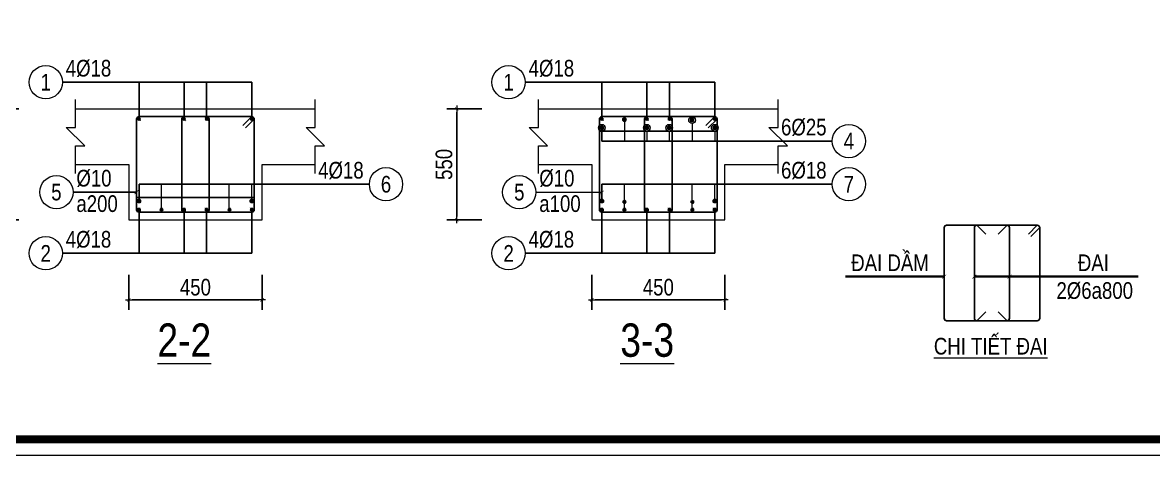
# Model space of a CAD drawing. Header units: millimetres. Extents: x 397144 to 10081729, y 99180 to 1327802.
# Drawn here: x 4912854 to 4923037, y 680550 to 684445 of the extents above; entities that cross this region are included whole.
import ezdxf
from ezdxf.enums import TextEntityAlignment as Align

# ---------------------------------------------------------------- set-up
doc = ezdxf.new("R2010")
doc.units = ezdxf.units.MM
doc.header["$PDSIZE"] = -10
doc.layers.get('0').update_dxf_attribs({"linetype": 'CONTINUOUS'})
doc.layers.get('Defpoints').update_dxf_attribs({"color": 12, "linetype": 'CONTINUOUS'})
for name, color, linetype, lineweight in [('kata_dim', 8, 'CONTINUOUS', 13), ('kata_net manh', 8, 'CONTINUOUS', 5), ('kata_net thay', 4, 'CONTINUOUS', 20), ('kata_text', 7, 'CONTINUOUS', 20), ('kata_thep chu', 1, 'CONTINUOUS', 35), ('kata_thep dai', 220, 'CONTINUOUS', 25)]:
    doc.layers.add(name, color=color, linetype=linetype, lineweight=lineweight)
doc.styles.add('kata_text', font='arial.ttf', dxfattribs={"width": 0.8})
doc.styles.add('Star-HelCon', font='VHELVCN_0.TTF')
doc.dimstyles.new('kata_dim_30', dxfattribs={"dimscale": 60, "dimtxt": 2.5, "dimasz": 0.5, "dimexe": 1.5, "dimexo": 2.5, "dimtad": 1, "dimdec": 0, "dimlfac": 0.5, "dimzin": 0, "dimdsep": 46, "dimtxsty": 'kata_text', "dimblk": 'kata_block_ArchTick', "dimcen": 0.09, "dimdle": 1.2, "dimclrd": 8, "dimclre": 8, "dimclrt": 3, "dimadec": 0, "dimazin": 0, "dimtfac": 1, "dimtdec": 0, "dimtix": 1, "dimtofl": 0, "dimtmove": 0, "dimatfit": 3, "dimfxl": 3.75, "dimfxlon": 1, "dimtolj": 1, "dimtzin": 0, "dimarcsym": 0})
doc.dimstyles.new('kata_dim_70', dxfattribs={"dimscale": 70, "dimtxt": 2.15, "dimasz": 0.5, "dimexe": 1, "dimexo": 2, "dimtad": 1, "dimdec": 0, "dimrnd": 5, "dimzin": 0, "dimdsep": 46, "dimtxsty": 'Star-HelCon', "dimblk": 'kata_block_ArchTick', "dimcen": 0.09, "dimdle": 1.2, "dimclrd": 8, "dimclre": 8, "dimclrt": 3, "dimadec": 0, "dimazin": 0, "dimtfac": 1, "dimtdec": 0, "dimtix": 1, "dimtmove": 2, "dimatfit": 3, "dimfxl": 3.75, "dimfxlon": 1, "dimtolj": 1, "dimtzin": 0, "dimarcsym": 0})

# ---------------------------------------------------------------- blocks, each defined once
blk = doc.blocks.new('CHG_XX_Khung ten')
blk.add_lwpolyline([(15, 579), (826, 579), (826, 15), (15, 15)], close=True)
at = {"color": 4, "linetype": 'Continuous', "const_width": 1}
blk.add_lwpolyline([(17, 577), (824, 577), (824, 17), (17, 17)], close=True, dxfattribs=at)
blk = doc.blocks.new('kata_block_ArchTick')
at = {"color": 8}
blk.add_line((1, 0), (-1, 0), dxfattribs=at)
at = {"color": 8, "const_width": 0.15}
blk.add_lwpolyline([(-0.5, -0.5), (0.5, 0.5)], dxfattribs=at)
blk = doc.blocks.new('*D150')
at = {"layer": 'Defpoints', "color": 0, "transparency": 16777216}
for p in [(4917979, 682669), (4919179, 682669), (4919179, 681949)]:
    blk.add_point(p, dxfattribs=at)
at = {"layer": 'kata_dim', "color": 8, "lineweight": -2, "transparency": 16777216}
for p, q in [((4917979, 682174), (4917979, 681859)), ((4919179, 682174), (4919179, 681859)), ((4918009, 681949), (4919149, 681949))]:
    blk.add_line(p, q, dxfattribs=at)
at = {"layer": 'kata_dim', "color": 8, "lineweight": -2, "transparency": 16777216, "xscale": 30, "yscale": 30, "zscale": 30, "rotation": 180}
blk.add_blockref('kata_block_ArchTick', (4917979, 681949), dxfattribs=at)
at = {"layer": 'kata_dim', "color": 8, "lineweight": -2, "transparency": 16777216, "xscale": 30, "yscale": 30, "zscale": 30}
blk.add_blockref('kata_block_ArchTick', (4919179, 681949), dxfattribs=at)
at = {"layer": 'kata_dim', "color": 3, "transparency": 16777216, "insert": (4918579, 682063), "char_height": 150, "attachment_point": 5, "style": 'kata_text'}
blk.add_mtext('\\A1;450', dxfattribs=at)
blk = doc.blocks.new('kata_block_TD')
at = {"color": 6, "linetype": 'ByBlock', "lineweight": -2, "style": 'kata_text', "width": 0.8}
blk.add_attdef('SECTDET2', text='', height=5, dxfattribs=at).set_placement((0, 7.97), align=Align.CENTER)
at = {"color": 0, "linetype": 'ByBlock', "lineweight": -2, "style": 'kata_text', "width": 0.8}
blk.add_attdef('SECTDET1', text='', height=5, dxfattribs=at).set_placement((0, 1.47), align=Align.CENTER)
at = {"color": 3, "lineweight": 25, "style": 'kata_text', "width": 0.8}
blk.add_attdef('SSCALE', text='', height=2.5, dxfattribs=at).set_placement((0, -4), align=Align.CENTER)
blk = doc.blocks.new('*D151')
at = {"layer": 'Defpoints', "color": 0, "transparency": 16777216}
for p in [(4916763, 683669), (4917979, 683669), (4917979, 682669)]:
    blk.add_point(p, dxfattribs=at)
at = {"layer": 'kata_dim', "color": 8, "lineweight": -2, "transparency": 16777216}
for p, q in [((4916988, 683669), (4916673, 683669)), ((4916763, 682699), (4916763, 683639)), ((4916988, 682669), (4916673, 682669))]:
    blk.add_line(p, q, dxfattribs=at)
at = {"layer": 'kata_dim', "color": 8, "lineweight": -2, "transparency": 16777216, "xscale": 30, "yscale": 30, "zscale": 30}
for p, rotation in [((4916763, 683669), 90), ((4916763, 682669), 270)]:
    blk.add_blockref('kata_block_ArchTick', p, dxfattribs=dict(at, rotation=rotation))
at = {"layer": 'kata_dim', "color": 3, "transparency": 16777216, "insert": (4916649, 683169), "char_height": 150, "attachment_point": 5, "rotation": 90, "style": 'kata_text'}
blk.add_mtext('\\A1;550', dxfattribs=at)
blk = doc.blocks.new('kata_block_THEP')
at = {"layer": 'kata_thep chu', "color": 0}
for p, q in [((-0.5, 0), (0.5, 0)), ((-0.35, 0.35), (0.35, -0.35)), ((0.35, 0.35), (-0.35, -0.35)), ((0, 0.5), (0, -0.5))]:
    blk.add_line(p, q, dxfattribs=at)
at = {"layer": 'kata_thep chu', "color": 0, "const_width": 0.0833}
blk.add_lwpolyline([(-0.5, 0, 1), (0.5, 0, 1), (-0.5, 0, 1)], format="xyb", dxfattribs=at)
blk = doc.blocks.new('*U12')
blk.add_circle((-2.5, 0), 2.5)
at = {"layer": 'kata_text', "color": 3, "style": 'kata_text', "width": 0.8}
blk.add_attdef('DK1', (0.5, 0.85), '', height=2.5, dxfattribs=at)
at = {"layer": 'kata_text', "color": 7, "style": 'kata_text', "width": 0.8}
blk.add_attdef('SH2', text='', height=2.5, dxfattribs=at).set_placement((-2.5, 0), align=Align.MIDDLE)
blk = doc.blocks.new('*U11')
blk.add_circle((2.5, 0), 2.5)
at = {"layer": 'kata_text', "color": 3, "style": 'kata_text', "width": 0.8}
blk.add_attdef('DK2', text='', height=2.5, dxfattribs=at).set_placement((-0.85, 0.85), align=Align.RIGHT)
at = {"layer": 'kata_text', "color": 7, "style": 'kata_text', "width": 0.8}
blk.add_attdef('SH3', text='', height=2.5, dxfattribs=at).set_placement((2.5, 0), align=Align.MIDDLE)
blk = doc.blocks.new('*U13')
blk.add_circle((-2.5, 0), 2.5)
at = {"layer": 'kata_text', "color": 3, "style": 'kata_text', "width": 0.8}
for tag, p in [('DK1', (0.5, 0.85)), ('KC1', (0.5, -2.97))]:
    blk.add_attdef(tag, p, '', height=2.5, dxfattribs=at)
at = {"layer": 'kata_text', "color": 7, "style": 'kata_text', "width": 0.8}
blk.add_attdef('SH2', text='', height=2.5, dxfattribs=at).set_placement((-2.5, 0), align=Align.MIDDLE)
blk = doc.blocks.new('*D148')
at = {"layer": 'Defpoints', "color": 0, "transparency": 16777216}
for p in [(4913810, 682669), (4915010, 682669), (4915010, 681949)]:
    blk.add_point(p, dxfattribs=at)
at = {"layer": 'kata_dim', "color": 8, "lineweight": -2, "transparency": 16777216}
for p, q in [((4913810, 682174), (4913810, 681859)), ((4915010, 682174), (4915010, 681859)), ((4913840, 681949), (4914980, 681949))]:
    blk.add_line(p, q, dxfattribs=at)
at = {"layer": 'kata_dim', "color": 8, "lineweight": -2, "transparency": 16777216, "xscale": 30, "yscale": 30, "zscale": 30, "rotation": 180}
blk.add_blockref('kata_block_ArchTick', (4913810, 681949), dxfattribs=at)
at = {"layer": 'kata_dim', "color": 8, "lineweight": -2, "transparency": 16777216, "xscale": 30, "yscale": 30, "zscale": 30}
blk.add_blockref('kata_block_ArchTick', (4915010, 681949), dxfattribs=at)
at = {"layer": 'kata_dim', "color": 3, "transparency": 16777216, "insert": (4914410, 682063), "char_height": 150, "attachment_point": 5, "style": 'kata_text'}
blk.add_mtext('\\A1;450', dxfattribs=at)
blk = doc.blocks.new('*D149')
at = {"layer": 'Defpoints', "color": 0, "transparency": 16777216}
for p in [(4912594, 683669), (4913810, 683669), (4913810, 682669)]:
    blk.add_point(p, dxfattribs=at)
at = {"layer": 'kata_dim', "color": 8, "lineweight": -2, "transparency": 16777216}
for p, q in [((4912819, 683669), (4912504, 683669)), ((4912594, 682699), (4912594, 683639)), ((4912819, 682669), (4912504, 682669))]:
    blk.add_line(p, q, dxfattribs=at)
at = {"layer": 'kata_dim', "color": 8, "lineweight": -2, "transparency": 16777216, "xscale": 30, "yscale": 30, "zscale": 30}
for p, rotation in [((4912594, 683669), 90), ((4912594, 682669), 270)]:
    blk.add_blockref('kata_block_ArchTick', p, dxfattribs=dict(at, rotation=rotation))
at = {"layer": 'kata_dim', "color": 3, "transparency": 16777216, "insert": (4912480, 683169), "char_height": 150, "attachment_point": 5, "rotation": 90, "style": 'kata_text'}
blk.add_mtext('\\A1;550', dxfattribs=at)
blk = doc.blocks.new('ct dai')
at = {"layer": 'kata_thep dai'}
for points in [[(3878223, -233111), (3878303, -233031, -0.414214), (3878325, -233053), (3878325, -233869, -0.414214), (3878303, -233891), (3877487, -233891, -0.414214), (3877465, -233869), (3877465, -233053, -0.414214), (3877487, -233031), (3878303, -233031, -0.414214), (3878325, -233053), (3878245, -233133)], [(3877839, -233811), (3877759, -233891), (3877759, -233891, -0.414214), (3877737, -233869), (3877737, -233053, -0.414214), (3877759, -233031), (3877759, -233031), (3877839, -233111)], [(3878031, -233031), (3878031, -233031, -0.414214), (3878053, -233053), (3878053, -233869, -0.414214), (3878031, -233891), (3878031, -233891), (3877951, -233811)], [(3877951, -233111), (3878031, -233031), (3878031, -233031, -0.414214), (3878053, -233053), (3878053, -233053)]]:
    blk.add_lwpolyline(points, format="xyb", dxfattribs=at)
at = {"layer": 'kata_text', "color": 3, "style": 'kata_text', "width": 0.8}
for s, p in [('ĐAI DẦM', (3876628, -233444)), ('ĐAI', (3878669, -233444)), ('2%%C6a800', (3878476, -233694))]:
    blk.add_text(s, height=150, dxfattribs=at).set_placement(p)
at = {"layer": 'kata_text', "style": 'kata_text', "width": 0.8}
blk.add_text('%%UCHI TIẾT ĐAI', height=150, dxfattribs=at).set_placement((3877372, -234195))
at = {"layer": 'kata_net manh'}
for points in [[(3877465, -233494), (3876577, -233494)], [(3877737, -233494), (3878896, -233494)], [(3878053, -233494), (3879212, -233494)]]:
    blk.add_leader(points, dimstyle='kata_dim_70', override={"dimasz": 0.5, "dimldrblk": 'ArchTick'}, dxfattribs=at)

msp = doc.modelspace()

# ---------------------------------------------------------------- block references
at = {"layer": 'kata_net thay', "xscale": 72.589395827735, "yscale": 72.589395827735, "zscale": 72.589395827735}
msp.add_blockref('CHG_XX_Khung ten', (4906481.36832, 679461.165), dxfattribs=at)

# ---------------------------------------------------------------- next in the draw order: linework, layer by layer
at = {"layer": 'kata_dim', "ltscale": 0.8}
for p, q in [((4914104.86245, 682761.16972), (4914104.86245, 682990.61278)), ((4914713.86245, 682761.16972), (4914713.86245, 682990.61278)), ((4914917.86245, 682839.16972), (4914917.86245, 682990.61278)), ((4918273.6216, 682761.16972), (4918273.6216, 682990.61278)), ((4918882.6216, 682761.16972), (4918882.6216, 682990.61278)), ((4919086.6216, 682839.16972), (4919086.6216, 682990.61278))]:
    msp.add_line(p, q, dxfattribs=at)
at = {"layer": 'kata_dim'}
for points in [[(4913329.86245, 683085.83639), (4913329.86245, 683335.83639), (4913413.19578, 683335.83639), (4913246.52911, 683502.50305), (4913329.86245, 683502.50305), (4913329.86245, 683752.50305)], [(4915489.86245, 683085.83639), (4915489.86245, 683335.83639), (4915573.19578, 683335.83639), (4915406.52911, 683502.50305), (4915489.86245, 683502.50305), (4915489.86245, 683752.50305)], [(4917498.6216, 683085.83639), (4917498.6216, 683335.83639), (4917581.95493, 683335.83639), (4917415.28826, 683502.50305), (4917498.6216, 683502.50305), (4917498.6216, 683752.50305)], [(4919658.6216, 683085.83639), (4919658.6216, 683335.83639), (4919741.95493, 683335.83639), (4919575.28826, 683502.50305), (4919658.6216, 683502.50305), (4919658.6216, 683752.50305)]]:
    msp.add_lwpolyline(points, dxfattribs=at)
at = {"layer": 'kata_net manh'}
for p, q in [((4918273.6216, 683572.55307), (4918273.6216, 683379.16972)), ((4918882.6216, 683537.94357), (4918882.6216, 683379.16972)), ((4918070.6216, 683469.16972), (4918070.6216, 683379.16972)), ((4918475.48982, 683469.16972), (4918475.48982, 683379.16972)), ((4918676.51682, 683469.16972), (4918676.51682, 683379.16972)), ((4919086.6216, 683469.16972), (4919086.6216, 683379.16972))]:
    msp.add_line(p, q, dxfattribs=at)
for centre in [(4918070.6216, 683499.16972), (4918475.48982, 683499.16972), (4918676.51682, 683499.16972), (4918882.6216, 683567.94357), (4919086.6216, 683499.16972)]:
    msp.add_circle(centre, 30, dxfattribs=at)
at = {"layer": 'kata_net thay'}
for p, q in [((4913329.86245, 683669.16972), (4915489.86245, 683669.16972)), ((4917498.6216, 683669.16972), (4919658.6216, 683669.16972))]:
    msp.add_line(p, q, dxfattribs=at)
for points in [[(4913329.86245, 683169.16972), (4913809.86245, 683169.16972), (4913809.86245, 682669.16972), (4915009.86245, 682669.16972), (4915009.86245, 683169.16972), (4915489.86245, 683169.16972)], [(4917498.6216, 683169.16972), (4917978.6216, 683169.16972), (4917978.6216, 682669.16972), (4919178.6216, 682669.16972), (4919178.6216, 683169.16972), (4919658.6216, 683169.16972)]]:
    msp.add_lwpolyline(points, dxfattribs=at)
at = {"layer": 'kata_thep dai'}
for p, q in [((4918048.6216, 683467.95357), (4919108.6216, 683467.95357)), ((4913879.86245, 682870.38587), (4914939.86245, 682870.38587))]:
    msp.add_line(p, q, dxfattribs=at)
for points in [[(4914837.86245, 683519.16972), (4914917.86245, 683599.16972, -0.414213562), (4914939.86245, 683577.16972), (4914939.86245, 682761.16972, -0.414213562), (4914917.86245, 682739.16972), (4913901.86245, 682739.16972, -0.414213562), (4913879.86245, 682761.16972), (4913879.86245, 683577.16972, -0.414213562), (4913901.86245, 683599.16972), (4914917.86245, 683599.16972, -0.414213562), (4914939.86245, 683577.16972), (4914859.86245, 683497.16972)], [(4914511.36245, 683599.16972), (4914511.36245, 683599.16972, -0.414213562), (4914533.36245, 683577.16972), (4914533.36245, 682761.16972, -0.414213562), (4914511.36245, 682739.16972), (4914308.36245, 682739.16972, -0.414213562), (4914286.36245, 682761.16972), (4914286.36245, 683577.16972, -0.414213562), (4914308.36245, 683599.16972), (4914511.36245, 683599.16972, -0.414213562), (4914533.36245, 683577.16972), (4914533.36245, 683577.16972)], [(4919006.6216, 683519.16972), (4919086.6216, 683599.16972, -0.414213562), (4919108.6216, 683577.16972), (4919108.6216, 682761.16972, -0.414213562), (4919086.6216, 682739.16972), (4918070.6216, 682739.16972, -0.414213562), (4918048.6216, 682761.16972), (4918048.6216, 683577.16972, -0.414213562), (4918070.6216, 683599.16972), (4919086.6216, 683599.16972, -0.414213562), (4919108.6216, 683577.16972), (4919028.6216, 683497.16972)], [(4918680.1216, 683599.16972), (4918680.1216, 683599.16972, -0.414213562), (4918702.1216, 683577.16972), (4918702.1216, 682761.16972, -0.414213562), (4918680.1216, 682739.16972), (4918477.1216, 682739.16972, -0.414213562), (4918455.1216, 682761.16972), (4918455.1216, 683577.16972, -0.414213562), (4918477.1216, 683599.16972), (4918680.1216, 683599.16972, -0.414213562), (4918702.1216, 683577.16972), (4918702.1216, 683577.16972)]]:
    msp.add_lwpolyline(points, format="xyb", dxfattribs=at)

# ---------------------------------------------------------------- next in the draw order: block references
at = {"layer": 'kata_net manh', "xscale": 60, "yscale": 60, "zscale": 60}
for name, p, values in [('*U12', (4913211.86245, 683909.16972), {'SH2': '1', 'DK1': '4%%C18'}), ('*U12', (4917380.6216, 683909.16972), {'SH2': '1', 'DK1': '4%%C18'}), ('*U11', (4920145.00435, 683379.16972), {'SH3': '4', 'DK2': '6%%C25'}), ('*U13', (4913307.86245, 682919.16972), {'SH2': '5', 'DK1': '%%C10', 'KC1': 'a200'}), ('*U11', (4915976.2452, 682990.61278), {'SH3': '6', 'DK2': '4%%C18'}), ('*U13', (4917476.6216, 682919.16972), {'SH2': '5', 'DK1': '%%C10', 'KC1': 'a100'}), ('*U11', (4920145.00435, 682990.61278), {'SH3': '7', 'DK2': '6%%C18'}), ('*U12', (4913211.86245, 682369.16972), {'SH2': '2', 'DK1': '4%%C18'}), ('*U12', (4917380.6216, 682369.16972), {'SH2': '2', 'DK1': '4%%C18'})]:
    msp.add_blockref(name, p, dxfattribs=at).add_auto_attribs(values)
at = {"layer": 'kata_text'}
ref = msp.add_blockref('kata_block_TD', (4914309.86245, 681349.16972), dxfattribs=dict(at, xscale=60, yscale=60, zscale=60))
ref.add_attrib('SECTDET1', '%%u2-2', dxfattribs={"layer": '0', "color": 0, "linetype": 'ByBlock', "lineweight": -2, "height": 300, "style": 'kata_text', "width": 0.8}).set_placement((4914309.86245, 681437.40869), align=Align.CENTER)
ref = msp.add_blockref('kata_block_TD', (4918478.6216, 681349.16972), dxfattribs=dict(at, xscale=60, yscale=60, zscale=60))
ref.add_attrib('SECTDET1', '%%u3-3', dxfattribs={"layer": '0', "color": 0, "linetype": 'ByBlock', "lineweight": -2, "height": 300, "style": 'kata_text', "width": 0.8}).set_placement((4918478.6216, 681437.40869), align=Align.CENTER)
at = {"layer": 'kata_thep chu'}
for p, xscale, yscale, zscale in [((4913901.86245, 683577.16972), 28, 28, 28), ((4914307.86245, 683577.16972), 28, 28, 28), ((4914510.86245, 683577.16972), 28, 28, 28), ((4914917.86245, 683577.16972), 28, 28, 28), ((4918070.6216, 683577.16972), 28, 28, 28), ((4918273.6216, 683572.55307), 40, 40, 40), ((4918476.6216, 683577.16972), 28, 28, 28), ((4918679.6216, 683577.16972), 28, 28, 28), ((4918882.6216, 683567.94357), 40, 40, 40), ((4919086.6216, 683577.16972), 28, 28, 28), ((4918070.6216, 683499.16972), 40, 40, 40), ((4918475.48982, 683499.16972), 40, 40, 40), ((4918676.51682, 683499.16972), 40, 40, 40), ((4919086.6216, 683499.16972), 40, 40, 40), ((4918273.6216, 682831.53182), 32, 32, 32), ((4918885.72637, 682830.81105), 32, 32, 32), ((4913901.86245, 682761.16972), 32, 32, 32), ((4914104.86245, 682761.16972), 32, 32, 32), ((4914307.86245, 682761.16972), 32, 32, 32), ((4914510.86245, 682761.16972), 32, 32, 32), ((4914716.96722, 682761.16972), 32, 32, 32), ((4914917.86245, 682761.16972), 32, 32, 32), ((4918070.6216, 682761.16972), 32, 32, 32), ((4918273.6216, 682761.16972), 32, 32, 32), ((4918476.6216, 682761.16972), 32, 32, 32), ((4918679.6216, 682761.16972), 32, 32, 32), ((4918885.72637, 682761.16972), 32, 32, 32), ((4919086.6216, 682761.16972), 32, 32, 32)]:
    msp.add_blockref('kata_block_THEP', p, dxfattribs=dict(at, xscale=xscale, yscale=yscale, zscale=zscale))
at = {"layer": 'kata_thep chu', "xscale": -40, "yscale": 40, "zscale": 40, "rotation": 180}
for p in [(4913901.86245, 682839.16972), (4914917.86245, 682839.16972), (4918070.6216, 682839.16972), (4919086.6216, 682839.16972)]:
    msp.add_blockref('kata_block_THEP', p, dxfattribs=at)
at = {"layer": 'kata_thep chu'}
msp.add_blockref('ct dai', (1043688.17509, 915652.79577), dxfattribs=at)

# ---------------------------------------------------------------- next in the draw order: dimensions: what is measured, and where the dimension line sits
at = {"layer": 'kata_dim'}
for base, p1, p2, picture, middle in [((4912593.86245, 683669.16972), (4913809.86245, 682669.16972), (4913809.86245, 683669.16972), '*D149', (4912479.7765, 683169.16972)), ((4916762.6216, 683669.16972), (4917978.6216, 682669.16972), (4917978.6216, 683669.16972), '*D151', (4916648.53565, 683169.16972))]:
    dim = msp.add_linear_dim(base=base, p1=p1, p2=p2, angle=270, text='550', dimstyle='kata_dim_30', dxfattribs=at)
    dim.commit()
    dim.dimension.update_dxf_attribs({"geometry": picture, "text_midpoint": middle})
for base, p1, p2, picture, middle in [((4915009.86245, 681949.16972), (4913809.86245, 682669.16972), (4915009.86245, 682669.16972), '*D148', (4914409.86245, 682063.25567)), ((4919178.6216, 681949.16972), (4917978.6216, 682669.16972), (4919178.6216, 682669.16972), '*D150', (4918578.6216, 682063.25567))]:
    dim = msp.add_linear_dim(base=base, p1=p1, p2=p2, text='450', dimstyle='kata_dim_30', dxfattribs=at)
    dim.commit()
    dim.dimension.update_dxf_attribs({"geometry": picture, "text_midpoint": middle})

# ---------------------------------------------------------------- next in the draw order: leaders
at = {"layer": 'kata_net manh'}
for points in [[(4913901.86245, 683577.16972), (4913901.86245, 683909.16972), (4913211.86245, 683909.16972)], [(4914307.86245, 683577.16972), (4914307.86245, 683909.16972), (4913211.86245, 683909.16972)], [(4914510.86245, 683577.16972), (4914510.86245, 683909.16972), (4913211.86245, 683909.16972)], [(4914917.86245, 683577.16972), (4914917.86245, 683909.16972), (4913211.86245, 683909.16972)], [(4918070.6216, 683577.16972), (4918070.6216, 683909.16972), (4917380.6216, 683909.16972)], [(4918476.6216, 683577.16972), (4918476.6216, 683909.16972), (4917380.6216, 683909.16972)], [(4918679.6216, 683577.16972), (4918679.6216, 683909.16972), (4917380.6216, 683909.16972)], [(4919086.6216, 683577.16972), (4919086.6216, 683909.16972), (4917380.6216, 683909.16972)], [(4918070.6216, 683499.16972), (4918070.6216, 683379.16972), (4920145.00435, 683379.16972)], [(4913879.86245, 682919.16972), (4913307.86245, 682919.16972)], [(4913901.86245, 682839.16972), (4913901.86245, 682990.61278), (4915976.2452, 682990.61278)], [(4918070.6216, 682914.89125), (4917476.6216, 682919.16972)], [(4918070.6216, 682839.16972), (4918070.6216, 682990.61278), (4920145.00435, 682990.61278)], [(4913901.86245, 682761.16972), (4913901.86245, 682369.16972), (4913211.86245, 682369.16972)], [(4914307.86245, 682761.16972), (4914307.86245, 682369.16972), (4913211.86245, 682369.16972)], [(4914510.86245, 682761.16972), (4914510.86245, 682369.16972), (4913211.86245, 682369.16972)], [(4914917.86245, 682761.16972), (4914917.86245, 682369.16972), (4913211.86245, 682369.16972)], [(4918070.6216, 682761.16972), (4918070.6216, 682369.16972), (4917380.6216, 682369.16972)], [(4918476.6216, 682761.16972), (4918476.6216, 682369.16972), (4917380.6216, 682369.16972)], [(4918679.6216, 682761.16972), (4918679.6216, 682369.16972), (4917380.6216, 682369.16972)], [(4919086.6216, 682761.16972), (4919086.6216, 682369.16972), (4917380.6216, 682369.16972)]]:
    msp.add_leader(points, dimstyle='kata_dim_70', override={"dimasz": 0.5, "dimldrblk": 'ArchTick'}, dxfattribs=at)

doc.saveas('drawing.dxf')
